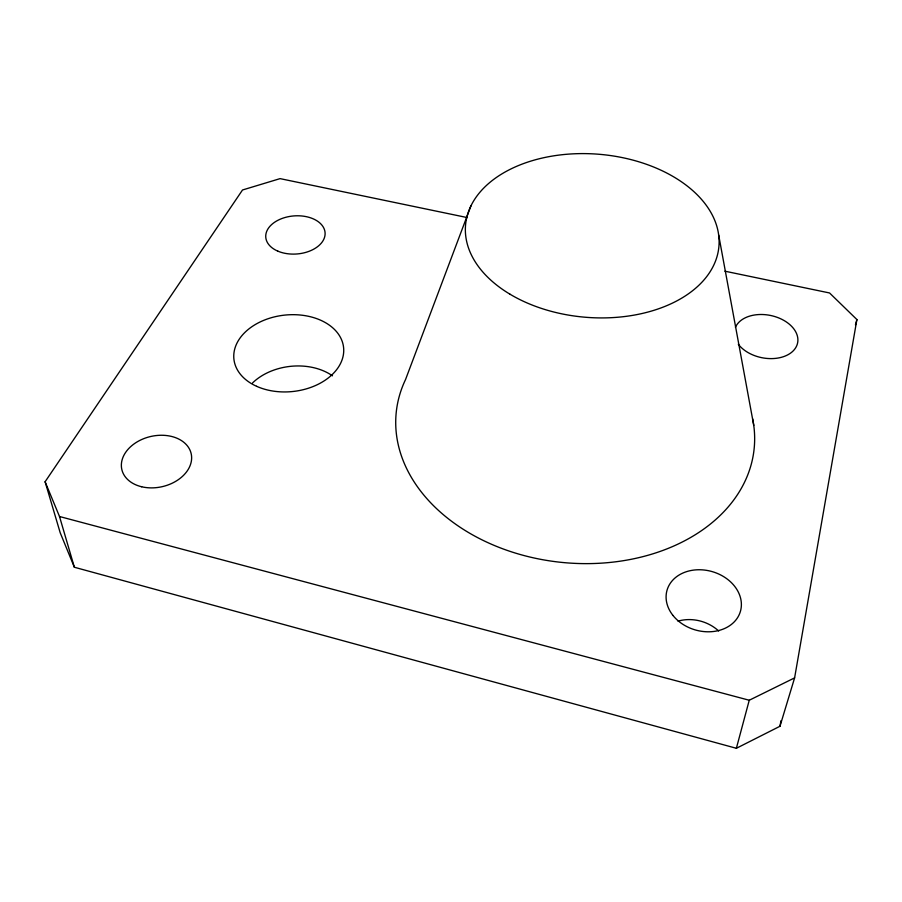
<?xml version="1.0" encoding="UTF-8"?>
<svg xmlns="http://www.w3.org/2000/svg" width="902" height="902" viewBox="0 0 902 902"><rect width="100%" height="100%" fill="white"/><g stroke="black" fill="none" stroke-linecap="round" stroke-linejoin="round"><path stroke-width="1.35" d="M467.371 217.607L280.071 178.63L242.514 189.984L45.1 481.758L60.197 532.755L74.359 567.245L736.37 748.288L779.982 726.257L794.606 677.887L856.9 319.556L829.558 292.97L724.892 271.186M779.982 726.257L780.963 720.721M736.37 748.288L749.246 700.245L794.606 677.887M855.446 324.912L856.9 319.556M471.002 205.735L405.562 379.494A179.881 132.504 5.7 0 0 558.879 562.093A179.881 132.504 5.7 0 0 752.651 418.844M45.1 481.758L59.509 516.508L749.246 700.245M59.509 516.508L74.359 567.245M718.68 235.039L753.768 425.462M678.033 621.162A36.678 29.991 17.5 0 1 718.668 630.994M252.583 382.91A53.229 38.391 -6.5 0 1 332.466 375.818M735.434 327.325A32.168 21.558 11.3 0 1 782.35 319.59A32.168 21.558 11.3 0 1 788.28 354.565A32.168 21.558 11.3 0 1 738.298 344.203M277.85 251.151A29.743 19.089 -4.4 0 0 324.934 235.681A29.743 19.089 -4.4 0 0 283.465 217.98A29.743 19.089 -4.4 0 0 277.85 251.151M141.659 486.764A35.573 25.741 -12.9 0 0 191.506 455.578A35.573 25.741 -12.9 0 0 136.337 442.375A35.573 25.741 -12.9 0 0 141.659 486.764M256.619 386.304A55.146 38.414 -6 0 0 343.459 354.227A55.146 38.414 -6 0 0 266.169 319.398A55.146 38.414 -6 0 0 256.619 386.304M672.982 615.457A38.188 30.364 16 0 0 737.926 617.092A38.188 30.364 16 0 0 700.313 569.76A38.188 30.364 16 0 0 672.982 615.457M510.058 294.244A127.137 81.778 4.7 0 0 717.045 256.484A127.137 81.778 4.7 0 0 549.577 156.542A127.137 81.778 4.7 0 0 510.058 294.244"/></g></svg>
